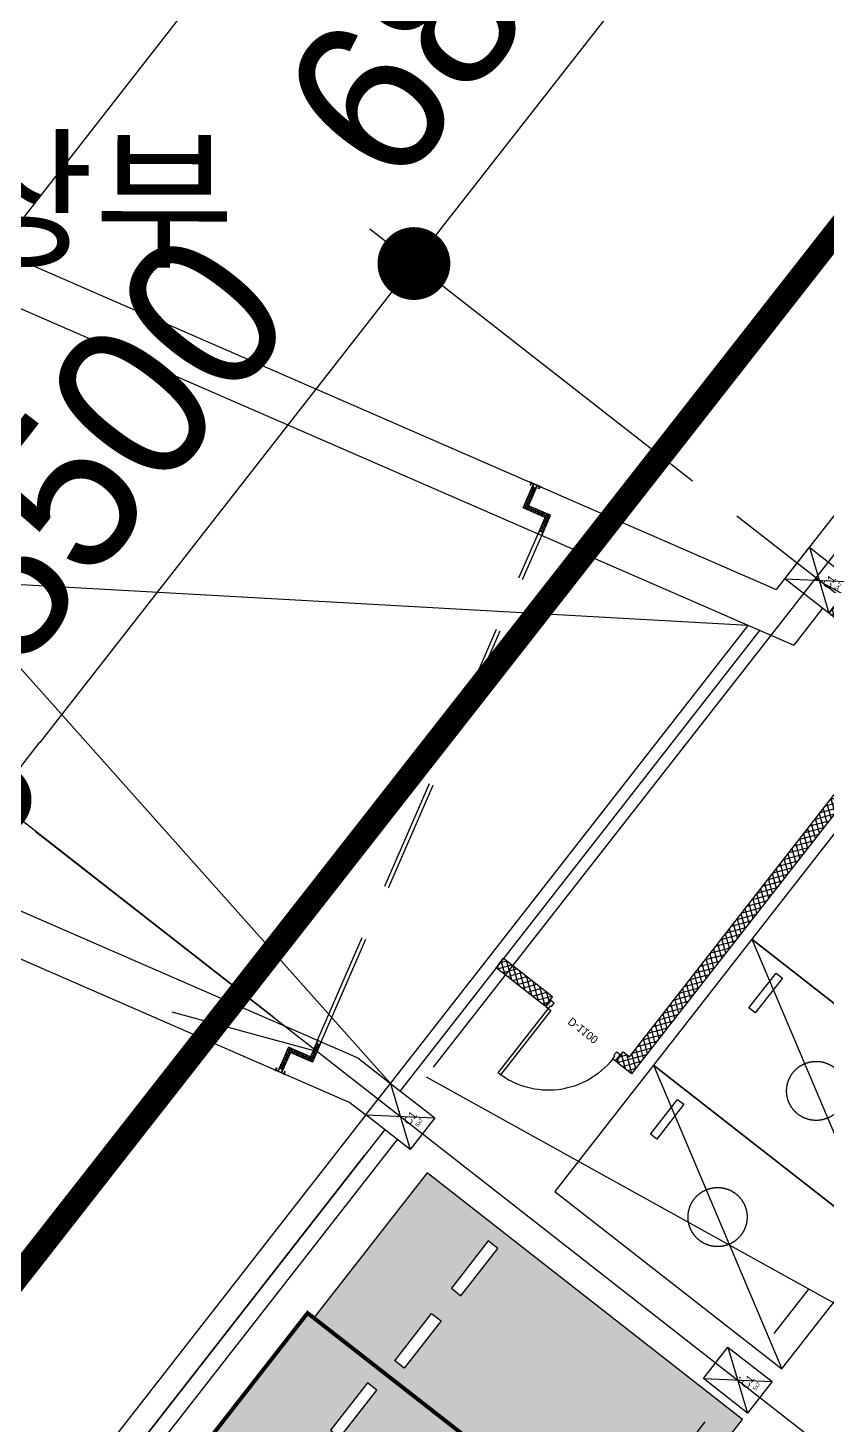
# Model space of a CAD drawing. Header units: millimetres. Extents: x -21000 to 567700, y 435000 to 850800.
# Drawn here: x 180617 to 190602, y 661482 to 678934 of the extents above; entities that cross this region are included whole.
import ezdxf
from ezdxf.enums import TextEntityAlignment as Align
from ezdxf.xclip import XClip

# ---------------------------------------------------------------- set-up
doc = ezdxf.new("R2010")
doc.units = ezdxf.units.MM
doc.header["$LTSCALE"] = 700
doc.header["$XCLIPFRAME"] = 2
for name, pattern in [('AB_Pbase$0$DASHED', [3, 2, -1]), ('AB_Pbase$0$PHANTOMX2', [5, 2.5, -0.5, 0.5, -0.5, 0.5, -0.5]), ('AB_Pbase$0$주차장기둥$0$CEN', [62, 60, -1, 0, -1]), ('AB_Pbase$0$지하1층 동골조$0$PHANTOMX2', [5, 2.5, -0.5, 0.5, -0.5, 0.5, -0.5])]:
    doc.linetypes.add(name, pattern=pattern)
doc.layers.get('0').update_dxf_attribs({"color": 2})
doc.layers.get('Defpoints').update_dxf_attribs({"color": 171})
for name, color, linetype in [('AB_Pbase$0$0BLT', 6, 'Continuous'), ('AB_Pbase$0$AA-insul', 8, 'Continuous'), ('AB_Pbase$0$EJ', 6, 'Continuous'), ('AB_Pbase$0$ELE5', 5, 'Continuous'), ('AB_Pbase$0$ELE8', 8, 'Continuous'), ('AB_Pbase$0$FIN', 6, 'Continuous'), ('AB_Pbase$0$HID2-점선2', 7, 'AB_Pbase$0$DASHED'), ('AB_Pbase$0$SITE', 3, 'AB_Pbase$0$PHANTOMX2'), ('AB_Pbase$0$WAL', 3, 'Continuous'), ('AB_Pbase$0$WIN', 4, 'Continuous'), ('AB_Pbase$0$WIN1', 1, 'Continuous'), ('AB_Pbase$0$주차(경형)', 9, 'Continuous'), ('AB_Pbase$0$주차-sol', 254, 'Continuous'), ('AB_Pbase$0$주차-여행', 221, 'Continuous'), ('AB_Pbase$0$주차-일반', 9, 'Continuous'), ('AB_Pbase$0$주차장기둥$0$CEN_P', 244, 'AB_Pbase$0$주차장기둥$0$CEN'), ('p_구조전체평면도중심선$0$DIM', 7, 'Continuous'), ('p_구조전체평면도중심선$0$SDIM', 4, 'Continuous')]:
    doc.layers.add(name, color=color, linetype=linetype)
for name, color, linetype, plot in [('AB_Pbase$0$Defponts', 161, 'Continuous', False), ('AB_Pbase$0$주차-카운터', 151, 'Continuous', False), ('AB_Pbase$0$주차장기둥$0$DEFPOINT', 247, 'Continuous', False), ('AB_Pbase$0$지하1층 동골조$0$Defpoints1', 235, 'Continuous', False)]:
    doc.layers.add(name, color=color, linetype=linetype, plot=plot)
doc.styles.add('AB_Pbase$0$돋움', font='')
doc.styles.add('AB_Pbase$0$주차장기둥$0$맑은 고딕', font='')
doc.styles.add('p_구조전체평면도중심선$0$도면기준$0$울릉도L', font='')
doc.styles.add('p_구조전체평면도중심선$0$돋움', font='')
doc.styles.get('AB_Pbase$0$돋움').set_extended_font_data('Dotum')
doc.styles.get('AB_Pbase$0$주차장기둥$0$맑은 고딕').set_extended_font_data('Dotum')
doc.styles.get('p_구조전체평면도중심선$0$도면기준$0$울릉도L').set_extended_font_data('Dotum')
doc.styles.get('p_구조전체평면도중심선$0$돋움').set_extended_font_data('Dotum')
doc.dimstyles.new('p_구조전체평면도중심선$0$ADIM', dxfattribs={"dimscale": 700, "dimtxt": 3, "dimasz": 1.5, "dimexe": 1, "dimexo": 1, "dimgap": 1, "dimtad": 1, "dimdec": 0, "dimdsep": 46, "dimtxsty": 'p_구조전체평면도중심선$0$돋움', "dimblk1": 'p_구조전체평면도중심선$0$DOT', "dimblk2": 'p_구조전체평면도중심선$0$DOT', "dimsah": 1, "dimcen": 1, "dimdle": 1.5, "dimclrd": 7, "dimclre": 7, "dimclrt": 3, "dimadec": 0, "dimazin": 0, "dimtfac": 1, "dimtdec": 0, "dimtix": 1, "dimtmove": 2, "dimatfit": 3, "dimldrblk": 'p_구조전체평면도중심선$0$_Dot', "dimfxl": 1, "dimtvp": 1, "dimtolj": 1, "dimtzin": 0, "dimarcsym": 0})

# ---------------------------------------------------------------- blocks, each defined once
blk = doc.blocks.new('AB_Pbase$0$SITE0917')
at = {"layer": 'AB_Pbase$0$SITE', "ltscale": 4, "const_width": 300, "flags": 128}
blk.add_lwpolyline([(212876, -144968), (209906, -142008), (204836, -136928), (200146, -132238), (190406, -122488), (180636, -112708), (171034, -103096), (171034, -103096), (158736, -90778), (158736, -90778), (141626, -73668), (139746, -71778), (128760, -60783), (176825, 584), (181318, 2778), (191836, 2802), (195846, 2812), (208846, 2852), (221744, 2892), (225745, 2912), (238652, 2912), (251951, 2992), (272863, 3047), (279849, 3072), (281852, 3072), (297942, 3132), (307301, 3162), (318838, 3162), (322371, 3192), (329338, 3212), (331331, 3221), (331828, 3221), (342783, 3252), (353879, 3292), (357878, 3302), (368882, 3332), (377971, 3362), (436463, 3532), (443896, 3564), (449423, 3588), (453866, 1294), (461852, -10041), (461004, -14962), (456210, -18339), (446980, -24860), (436111, -32530), (433802, -34158), (424035, -41046), (408709, -51856), (403261, -55702), (401224, -57140), (393879, -62330), (377930, -73579), (370949, -78503), (368971, -79898), (360221, -86073), (350807, -92731), (341600, -99229), (316998, -116581), (268640, -150722), (261994, -155385), (240653, -170436), (213593, -144250), (212876, -144968)], dxfattribs=at)
blk = doc.blocks.new('AB_Pbase$0$Door_s_1100')
at = {"layer": 'AB_Pbase$0$Defponts'}
for p, q in [((-10, 0), (-10, 100)), ((1110, 0), (1110, 100))]:
    blk.add_line(p, q, dxfattribs=at)
at = {"layer": 'AB_Pbase$0$WIN'}
for points in [[(40, 100), (80, 100), (80, 1120), (40, 1120)], [(55, 55), (55, 0), (0, 0), (0, 100), (40, 100), (40, 55)], [(1045, 55), (1045, 0), (1100, 0), (1100, 100), (1060, 100), (1060, 55)]]:
    blk.add_lwpolyline(points, close=True, dxfattribs=at)
at = {"layer": 'AB_Pbase$0$WIN1'}
blk.add_arc((40, 100), 1020, 0, 90, dxfattribs=at)
at = {"layer": 'AB_Pbase$0$Defponts', "style": 'AB_Pbase$0$돋움'}
blk.add_text('D-1100', height=100, dxfattribs=at).set_placement((550, 50), align=Align.MIDDLE)
blk = doc.blocks.new('AB_Pbase$0$20160212_34980', base_point=(54476081, -70515734))
at = {"layer": 'AB_Pbase$0$WIN', "rotation": 125.1554939794611}
blk.add_blockref('AB_Pbase$0$Door_s_1100', (54476081, -70515734), dxfattribs=at)
blk = doc.blocks.new('AB_Pbase$0$지하1층 동골조')
at = {"layer": 'AB_Pbase$0$지하1층 동골조$0$Defpoints1', "linetype": 'AB_Pbase$0$지하1층 동골조$0$PHANTOMX2', "ltscale": 2, "flags": 128}
blk.add_lwpolyline([(305496, 13326), (315263, 20214), (317573, 21842), (328441, 29512), (337671, 36032), (342465, 39410), (343314, 44331), (335327, 55666), (330884, 57959), (325357, 57936), (317924, 57904), (259433, 57734), (250343, 57704), (239340, 57674), (235340, 57664), (224244, 57624), (213290, 57592), (212792, 57592), (210800, 57584), (203833, 57564), (200300, 57534), (188762, 57534), (179403, 57504), (163313, 57444), (161310, 57444), (154324, 57418), (133412, 57364), (120113, 57284), (107206, 57284), (103205, 57264), (90307, 57224), (77307, 57184), (73297, 57174), (62779, 57150), (58286, 54955), (10221, -6411), (21207, -17406), (23087, -19296), (40197, -36406), (52495, -48724), (62097, -58336), (71867, -68116), (81607, -77866), (86297, -82556), (91367, -87636), (94337, -90596), (95054, -89878), (122114, -116064), (143455, -101014), (150102, -96350), (198459, -62209), (223061, -44857), (232269, -38359), (241682, -31701), (250432, -25527), (252410, -24132), (259391, -19208), (275340, -7958), (282685, -2768), (284723, -1330), (290171, 2516)], close=True, dxfattribs=at)
blk = doc.blocks.new('AB_Pbase$0$AB_Pbase_지하1층_골조')
for p, q in [((207987, 694984), (189966, 671918)), ((174507, 678651), (189966, 671918)), ((174241, 678167), (190185, 671223)), ((169799, 672576), (184741, 666068)), ((169486, 672112), (184641, 665512)), ((190546, 671685), (190185, 671223)), ((185148, 665750), (189617, 671471)), ((189759, 671409), (185266, 665658)), ((184741, 666068), (185148, 665750)), ((184641, 665512), (184840, 665356)), ((184840, 665356), (162524, 636793)), ((185076, 665172), (162924, 636818))]:
    blk.add_line(p, q)
blk = doc.blocks.new('AB_Pbase$0$주차장기둥$0$cen 2bl 지하')
at = {"layer": 'AB_Pbase$0$주차장기둥$0$CEN_P'}
for p, q in [((-144841, 57868), (-132073, 138483)), ((-138079, 108595), (-126453, 106754)), ((-139508, 57024), (-132609, 100583)), ((-139409, 100200), (-125130, 97938))]:
    blk.add_line(p, q, dxfattribs=at)
at = {"layer": 'AB_Pbase$0$주차장기둥$0$CEN_P', "color": 5}
for p, q in [((-136841, 108383), (-46986, 108383)), ((-138076, 100583), (-56086, 100583))]:
    blk.add_line(p, q, dxfattribs=at)
at = {"layer": 'AB_Pbase$0$주차장기둥$0$DEFPOINT'}
blk.add_lwpolyline([(-143835, 100901), (-139409, 100200), (-141241, 99751)], dxfattribs=at)
blk = doc.blocks.new('AB_Pbase$0$주차장기둥$0$p기둥 5x7')
blk.add_lwpolyline([(-250, 350), (250, 350), (250, -350), (-250, -350)], close=True)
at = {"layer": 'AB_Pbase$0$주차장기둥$0$DEFPOINT'}
for p, q in [((250, 350), (-250, -350)), ((-250, 350), (250, -350))]:
    blk.add_line(p, q, dxfattribs=at)
at = {"layer": 'AB_Pbase$0$주차장기둥$0$DEFPOINT', "color": 6, "style": 'AB_Pbase$0$주차장기둥$0$맑은 고딕'}
for s, height, p in [('C1', 100, (-24, -160)), ('5x7', 50, (29, -259))]:
    blk.add_text(s, height=height, rotation=0, dxfattribs=at).set_placement(p)
blk = doc.blocks.new('AB_Pbase$0$주차장기둥')
for name, p, rotation in [('AB_Pbase$0$주차장기둥$0$cen 2bl 지하', (36992, -11667), 1.99999810188403), ('AB_Pbase$0$주차장기둥$0$p기둥 5x7', (-103496, 91884), 82.99999996446901), ('AB_Pbase$0$주차장기둥$0$p기둥 5x7', (-104532, 83447), 82.99999996446901), ('AB_Pbase$0$주차장기둥$0$p기둥 5x7', (-99222, 82795), 82.99999996446901)]:
    blk.add_blockref(name, p, dxfattribs=dict(rotation=rotation))
blk = doc.blocks.new('AB_Pbase$0$실명')
at = {"layer": 'AB_Pbase$0$Defponts', "style": 'AB_Pbase$0$돋움'}
blk.add_text('차량 연결통로 상부', height=1400, rotation=359.9315, dxfattribs=at).set_placement((196675, -154053), align=Align.MIDDLE_CENTER)
blk = doc.blocks.new('AB_Pbase$0$주차(경형)')
at = {"layer": 'AB_Pbase$0$주차(경형)'}
blk.add_lwpolyline([(2000, -3600), (2000, 0), (0, 0), (0, -3600), (2000, -3600)], dxfattribs=at)
blk.add_lwpolyline([(150, -3000), (700, -3000), (700, -3100), (150, -3100)], close=True, dxfattribs=at)
at = {"layer": 'AB_Pbase$0$주차-카운터', "extrusion": (1.3e-15, -4.51775e-07, 1)}
blk.add_line((0, -3600, 0), (2000, 0), dxfattribs=at)
blk.add_circle((1000, -1800), 369, dxfattribs=at)
blk = doc.blocks.new('AB_Pbase$0$주차일반')
at = {"layer": 'AB_Pbase$0$주차-sol'}
h = blk.add_hatch(color=254, dxfattribs=at)
h.dxf.hatch_style = 1
h.paths.add_polyline_path([(0, 0), (-2300, 0), (-2300, -5000), (0, -5000)])
h.paths.add_polyline_path([(-200, -3725), (-200, -3875), (-950, -3875), (-950, -3725)], flags=16)
h.paths.add_polyline_path([(-1350, -3725), (-1350, -3875), (-2100, -3875), (-2100, -3725)], flags=16)
at = {"layer": 'AB_Pbase$0$주차-일반', "color": 6}
for points in [[(0, 0), (0, -5000), (-2300, -5000), (-2300, 0)], [(-1350, -3875), (-1350, -3725), (-2100, -3725), (-2100, -3875)], [(-950, -3875), (-950, -3725), (-200, -3725), (-200, -3875)]]:
    blk.add_lwpolyline(points, close=True, dxfattribs=at)
blk = doc.blocks.new('AB_Pbase$0$AB_Pbase-C1BCB056C')
at = {"layer": 'AB_Pbase$0$주차-여행'}
h = blk.add_hatch(color=170, dxfattribs=at)
h.dxf.hatch_style = 1
edge = h.paths.add_edge_path()
edge.add_line((105, 5), (1405, 5))
edge.add_arc((1405, 105), 100, 270, 360)
edge.add_line((1505, 105), (1505, 1405))
edge.add_arc((1405, 1405), 100, 0, 90)
edge.add_line((1405, 1505), (105, 1505))
edge.add_arc((105, 1405), 100, 90, 180)
edge.add_line((5, 1405), (5, 105))
edge.add_arc((105, 105), 100, 180, 270)
h = blk.add_hatch(color=255, dxfattribs=at)
h.dxf.hatch_style = 1
h.paths.add_polyline_path([(465, 1094), (465, 1180, 0.714286), (325, 1180), (325, 1094, 0.219224), (185, 965), (355, 965), (355, 875), (435, 875), (435, 965), (605, 965, 0.219224)])
h.paths.add_polyline_path([(445, 1295, 1), (345, 1295, 1)])
h.paths.add_polyline_path([(905, 1187), (905, 887, 1), (925, 887), (925, 1187, -1), (970, 1187), (970, 1167, 1), (990, 1167), (990, 1187, 1)])
h.paths.add_polyline_path([(1323, 1301, 1), (1233, 1301, 1)])
h.paths.add_polyline_path([(1326, 1193, 0.878579), (1252, 1222), (1178, 1090), (1094, 1086, 0.258599), (1086, 1081), (994, 920, 0.979199), (1041, 893), (1120, 1020), (1258, 1020, 0.342105), (1287, 1042)])
h.paths.add_polyline_path([(1288, 1000), (1138, 1000, 1), (1138, 975), (1288, 975, 1)], flags=17)
h.paths.add_polyline_path([(437, 598, 1), (527, 598, 1)])
h.paths.add_polyline_path([(528, 486, 0.88788), (453, 517), (433, 482, 0.415611), (332, 466), (259, 343, 0.192889), (258, 335, 0.480795), (267, 323), (285, 323), (285, 186, 1), (340, 186), (340, 323), (460, 323, 0.335846), (488, 345)])
h.paths.add_polyline_path([(516, 297), (366, 297, 1), (366, 272), (516, 272, 1)], flags=17)
h.paths.add_polyline_path([(1053, 529, 1), (1002, 529, 1)])
h.paths.add_polyline_path([(1071, 480, 1.194973), (1032, 437)])
h.paths.add_polyline_path([(1196, 466, 0.70337), (1123, 516), (1027, 409, 1), (1064, 375), (1111, 428, -1), (1122, 418), (1063, 351, 0.482877), (1064, 343), (1073, 339, -0.332101), (1075, 333), (1040, 174), (1231, 174), (1185, 381, -0.096684), (1185, 402)])
h.paths.add_polyline_path([(1194, 582, 1), (1104, 582, 1)])
at = {"layer": 'AB_Pbase$0$주차-여행', "color": 255}
for p, q in [((1178, 1090), (1252, 1222)), ((325, 1180), (325, 1094)), ((465, 1180), (465, 1094)), ((905, 887), (905, 1187)), ((925, 887), (925, 1187)), ((970, 1167), (970, 1187)), ((990, 1167), (990, 1187)), ((994, 920), (1086, 1081)), ((1094, 1086), (1178, 1090)), ((1287, 1042), (1326, 1193)), ((355, 965), (185, 965)), ((355, 965), (355, 875)), ((435, 875), (355, 875)), ((605, 965), (435, 965)), ((435, 965), (435, 875)), ((1041, 893), (1120, 1020)), ((1120, 1020), (1258, 1020)), ((1138, 1000), (1288, 1000)), ((1138, 975), (1288, 975)), ((259, 343), (332, 466)), ((433, 482), (453, 517)), ((528, 486), (488, 345)), ((1123, 516), (1027, 409)), ((1071, 480), (1032, 437)), ((1122, 418), (1063, 351)), ((1111, 428), (1064, 375)), ((1185, 402), (1196, 466)), ((1185, 381), (1231, 174)), ((257, 333), (257, 338)), ((267, 323), (285, 323)), ((285, 323), (285, 186)), ((340, 323), (460, 323)), ((340, 323), (340, 186)), ((366, 297), (516, 297)), ((366, 272), (516, 272)), ((1075, 333), (1040, 174)), ((1073, 339), (1064, 343)), ((1231, 174), (1040, 174))]:
    blk.add_line(p, q, dxfattribs=at)
at = {"layer": 'AB_Pbase$0$주차-여행', "color": 255, "const_width": 10}
for points in [[(105, 5), (1405, 5, 0.414214), (1505, 105), (1505, 1405, 0.414214), (1405, 1505), (105, 1505, 0.414214), (5, 1405), (5, 105, 0.414214)], [(145, 805), (645, 805, 0.414214), (695, 855), (695, 1355, 0.414214), (645, 1405), (145, 1405, 0.414214), (95, 1355), (95, 855, 0.414214)], [(865, 805), (1365, 805, 0.414214), (1415, 855), (1415, 1355, 0.414214), (1365, 1405), (865, 1405, 0.414214), (815, 1355), (815, 855, 0.414214)], [(145, 105), (645, 105, 0.414214), (695, 155), (695, 655, 0.414214), (645, 705), (145, 705, 0.414214), (95, 655), (95, 155, 0.414214)], [(865, 105), (1365, 105, 0.414214), (1415, 155), (1415, 655, 0.414214), (1365, 705), (865, 705, 0.414214), (815, 655), (815, 155, 0.414214)]]:
    blk.add_lwpolyline(points, format="xyb", close=True, dxfattribs=at)
at = {"layer": 'AB_Pbase$0$주차-여행', "color": 255}
for centre, radius in [((395, 1295), 50), ((1278, 1301), 45), ((482, 598), 45), ((1028, 529), 25.7), ((1149, 582), 45)]:
    blk.add_circle(centre, radius, dxfattribs=at)
for centre, radius, start, end in [((395, 1156), 74, 18.9246, 161.0754), ((948, 1187), 42.5, 0, 180), ((1287, 1203), 40, 345.5444, 150.7519), ((395, 877), 227, 107.9202, 157.3801), ((395, 877), 227, 22.6199, 72.0798), ((948, 1187), 22.5, 0, 180), ((980, 1167), 10, 180, 0), ((1094, 1076), 10, 92.4323, 150.4282), ((915, 887), 10, 180, 0), ((1018, 907), 27, 150.4282, 328.0196), ((1138, 987), 12.5, 90, 270), ((1258, 1050), 30, 270, 345.5444), ((1288, 987), 12.5, 270, 90), ((489, 497), 41, 344.2578, 150.6627), ((1151, 478), 46.8, 345.409, 125.8947), ((391, 424), 72.3, 54.3449, 144.618), ((1048, 462), 29, 37.898, 238.2024), ((1046, 392), 25, 138.0502, 318.0502), ((1066, 348), 5, 138.0502, 241.1496), ((1117, 423), 7.5, 318.0502, 138.0502), ((1239, 393), 55, 170.2464, 192.336), ((267, 338), 10, 149.0416, 180), ((267, 333), 10, 180, 270), ((312, 186), 27.5, 180, 0), ((366, 284), 12.5, 90, 270), ((460, 353), 30, 270, 344.2578), ((516, 284), 12.5, 270, 90), ((1070, 334), 5, 347.664, 61.1496)]:
    blk.add_arc(centre, radius, start, end, dxfattribs=at)
blk = doc.blocks.new('AB_Pbase$0$AB_Pbase-여행주차_')
at = {"layer": 'AB_Pbase$0$주차-sol'}
h = blk.add_hatch(color=252, dxfattribs=at)
h.paths.add_polyline_path([(54378012, -70102334), (54378012, -70097234), (54375512, -70097234), (54375512, -70102334)])
h.paths.add_polyline_path([(54377037, -70098359), (54377037, -70098509), (54377787, -70098509), (54377787, -70098359)], flags=16)
h.paths.add_polyline_path([(54376487, -70098359), (54376487, -70098509), (54375737, -70098509), (54375737, -70098359)], flags=16)
at = {"layer": 'AB_Pbase$0$주차-여행', "const_width": 50}
blk.add_lwpolyline([(54378012, -70102334), (54378012, -70097234), (54375512, -70097234), (54375512, -70102334)], close=True, dxfattribs=at)
at = {"layer": 'AB_Pbase$0$주차-여행', "color": 5, "ltscale": 600}
for points in [[(54376487, -70098359), (54376487, -70098509), (54375737, -70098509), (54375737, -70098359)], [(54377037, -70098359), (54377037, -70098509), (54377787, -70098509), (54377787, -70098359)]]:
    blk.add_lwpolyline(points, close=True, dxfattribs=at)
at = {"layer": 'AB_Pbase$0$주차-여행', "xscale": 1.000000000002362, "yscale": 1.000000000002362, "zscale": 1.000000000002362}
blk.add_blockref('AB_Pbase$0$AB_Pbase-C1BCB056C', (54376007, -70101139), dxfattribs=at)
blk = doc.blocks.new('AB_Pbase$0$pppaaa_1_1')
at = {"layer": 'AB_Pbase$0$주차(경형)', "extrusion": (-0.019797, 0.015467, 0.999684), "rotation": 359.9999999999708}
for p in [(-644807, -257847, 6480), (-642807, -257847, 6480), (-640807, -257847, 6480)]:
    blk.add_blockref('AB_Pbase$0$주차(경형)', p, dxfattribs=at)
at = {"layer": 'AB_Pbase$0$주차-여행', "rotation": 51.99999969298465}
blk.add_blockref('AB_Pbase$0$AB_Pbase-여행주차_', (-88531710, 968589), dxfattribs=at)
at = {"layer": 'AB_Pbase$0$주차-일반', "xscale": -1, "rotation": 231.9999999434448}
blk.add_blockref('AB_Pbase$0$주차일반', (189546, 661553), dxfattribs=at)
blk = doc.blocks.new('AB_Pbase$0$EJ-')
at = {"layer": 'AB_Pbase$0$0BLT'}
for p, q in [((-2, 3), (-2, 0)), ((2, 0), (2, 3))]:
    blk.add_line(p, q, dxfattribs=at)
blk.add_lwpolyline([(-3, 13), (-2, 16), (-3, 16), (-3, 19), (-4, 19), (-3, 22), (-4, 22), (-3, 25), (-4, 25), (-4, 28), (-5, 28), (-4, 31), (-5, 31), (-4, 33), (-2, 33), (0, 13), (2, 33), (4, 33), (5, 31), (4, 31), (5, 28), (4, 28), (4, 25), (3, 25), (4, 22), (3, 22), (4, 19), (3, 19), (3, 16), (2, 16), (3, 13), (3, 3), (-3, 3)], close=True, dxfattribs=at)
blk.add_lwpolyline([(0, -3, -0.300241), (-4, 0), (4, 0, -0.300241), (0, -3), (0, -2), (0, -2)], format="xyb", close=True, dxfattribs=at)
blk = doc.blocks.new('AB_Pbase')
at = {"layer": 'AB_Pbase$0$ELE8'}
h = blk.add_hatch(dxfattribs=at)
h.set_pattern_fill('NET', color=256, scale=20, angle=15.182184)
h.paths.add_polyline_path([(193618, 675617), (196499, 674020), (196572, 674151), (193711, 675737)])
h.paths.add_polyline_path([(200890, 671586), (197829, 673283), (197901, 673414), (200963, 671717)])
h.paths.add_polyline_path([(202058, 686420), (201964, 686300), (207381, 683297), (207454, 683428)])
h.paths.add_polyline_path([(187081, 666715), (186466, 667195), (186559, 667313), (187173, 666833)])
h.paths.add_polyline_path([(188056, 666143), (188135, 666082), (191767, 670731), (190624, 671624), (190717, 671742), (191978, 670757), (188160, 665871), (187963, 666025)])
h = blk.add_hatch(dxfattribs=at)
h.set_pattern_fill('NET', color=256, scale=2, angle=201.4656)
h.set_pattern_definition([(201.46562, (455091.11, 803166.1896), (2.32373723, -5.90954696), []), (291.46562, (455091.11, 803166.1896), (5.90954696, 2.32373723), [])])
h.paths.add_polyline_path([(186963, 673175), (186959, 673166), (186957, 673167), (186956, 673165), (186958, 673164), (186955, 673157), (186953, 673157), (186953, 673156), (186954, 673155), (186951, 673147), (186949, 673148), (186949, 673146), (186950, 673146), (186947, 673138), (186945, 673139), (186945, 673137), (186946, 673136), (186943, 673129), (186897, 673149), (186901, 673156), (186902, 673156), (186903, 673157), (186901, 673158), (186905, 673166), (186906, 673165), (186907, 673167), (186905, 673167), (186908, 673175), (186910, 673174), (186911, 673176), (186909, 673177), (186912, 673184), (186914, 673183), (186915, 673185), (186913, 673186), (186917, 673195)])
h = blk.add_hatch(dxfattribs=at)
h.set_pattern_fill('NET', color=256, scale=2, angle=201.4656)
h.set_pattern_definition([(201.46562, (453075.676, 798538.6056), (2.32373723, -5.90954696), []), (291.46562, (453075.676, 798538.6056), (5.90954696, 2.32373723), [])])
h.paths.add_polyline_path([(183806, 665927), (183810, 665936), (183808, 665936), (183809, 665938), (183811, 665938), (183814, 665945), (183812, 665946), (183813, 665947), (183815, 665947), (183818, 665954), (183816, 665955), (183817, 665957), (183819, 665956), (183822, 665963), (183820, 665964), (183821, 665966), (183823, 665965), (183826, 665972), (183780, 665992), (183777, 665985), (183779, 665984), (183778, 665982), (183776, 665983), (183773, 665976), (183775, 665975), (183774, 665973), (183772, 665974), (183769, 665967), (183771, 665966), (183770, 665964), (183768, 665965), (183765, 665957), (183767, 665957), (183766, 665955), (183764, 665956), (183760, 665946)])
at = {"elevation": 0}
for points in [[(186991, 672614), (187081, 672820), (186806, 672940), (186936, 673238)], [(187037, 672594), (187147, 672846), (186872, 672966), (186982, 673218)], [(184236, 666288), (184146, 666082), (183871, 666201), (183742, 665903)], [(184282, 666268), (184172, 666016), (183897, 666136), (183787, 665883)]]:
    blk.add_lwpolyline(points, dxfattribs=at)
at = {"layer": 'AB_Pbase$0$AA-insul', "elevation": 0}
for points in [[(186898, 673149, 0.060666), (186896, 673146, 0.414214), (186903, 673130), (186930, 673131, -0.414214), (186937, 673115, -0.414214), (186921, 673108), (186903, 673130, 0.414214), (186886, 673123, 0.414214), (186893, 673107), (186921, 673108, -0.414214), (186927, 673092, -0.414214), (186911, 673085), (186893, 673107, 0.414214), (186876, 673100, 0.414214), (186883, 673084), (186911, 673085, -0.414214), (186917, 673069, -0.414214), (186901, 673063), (186883, 673084, 0.414214), (186866, 673078, 0.414214), (186873, 673061), (186901, 673063, -0.414214), (186907, 673046, -0.414214), (186891, 673040), (186873, 673061, 0.414214), (186856, 673055, 0.414214), (186863, 673038), (186891, 673040, -0.414214), (186897, 673023, -0.414214), (186881, 673017), (186863, 673038, 0.414214), (186846, 673032, 0.414214), (186853, 673015), (186881, 673017, -0.414214), (186887, 673000, -0.414214), (186871, 672994), (186853, 673015, 0.414214), (186836, 673009, 0.414214), (186843, 672992), (186871, 672994, -0.414214), (186877, 672977, -0.414214), (186861, 672971), (186843, 672992, 0.414214), (186826, 672986, 0.414214), (186833, 672969), (186861, 672971, -0.414214), (186867, 672954, -0.414214), (186851, 672948), (186833, 672969, 0.414214), (186816, 672963, 0.414214), (186823, 672946), (186851, 672948, -0.414214), (186857, 672931, -0.414214), (186841, 672925), (186823, 672946, 0.414214), (186806, 672940)], [(186852, 672920, 0.414214), (186869, 672927), (186867, 672954, -0.414214), (186884, 672961, -0.414214), (186890, 672944), (186869, 672927, 0.414214), (186875, 672910, 0.414214), (186891, 672917), (186890, 672944, -0.414214), (186906, 672951, -0.414214), (186913, 672934), (186891, 672917, 0.414214), (186898, 672900, 0.414214), (186914, 672907), (186913, 672934, -0.414214), (186929, 672941, -0.414214), (186936, 672924), (186914, 672907, 0.414214), (186921, 672890, 0.414214), (186937, 672897), (186936, 672924, -0.414214), (186952, 672931, -0.414214), (186959, 672914), (186937, 672897, 0.414214), (186944, 672880, 0.414214), (186960, 672887), (186959, 672914, -0.414214), (186975, 672921, -0.414214), (186982, 672905), (186960, 672887, 0.414214), (186967, 672870, 0.414214), (186983, 672877), (186982, 672905, -0.414214), (186998, 672911, -0.414214), (187005, 672895), (186983, 672877, 0.414214), (186990, 672860, 0.414214), (187006, 672867), (187005, 672895, -0.414214), (187021, 672901, -0.414214), (187028, 672885), (187006, 672867, 0.414214), (187013, 672850, 0.414214), (187029, 672857), (187028, 672885, -0.414214), (187044, 672891, -0.414214), (187050, 672875), (187029, 672857, 0.414214), (187035, 672840, 0.414214), (187052, 672847), (187050, 672875, -0.414214), (187067, 672881, -0.414214), (187073, 672865), (187052, 672847, 0.414214), (187058, 672830, 0.414214), (187075, 672837), (187073, 672865, -0.414214), (187090, 672871, -0.414214), (187096, 672855), (187075, 672837, 0.414214), (187081, 672820)], [(187102, 672866, 0.089372), (187100, 672862, 0.414214), (187106, 672846), (187134, 672847, -0.414214), (187140, 672831, -0.414214), (187124, 672824), (187106, 672846, 0.414214), (187090, 672839, 0.414214), (187096, 672823), (187124, 672824, -0.414214), (187130, 672808, -0.414214), (187114, 672801), (187096, 672823, 0.414214), (187080, 672816, 0.414214), (187086, 672800), (187114, 672801, -0.414214), (187120, 672785, -0.414214), (187104, 672778), (187086, 672800, 0.414214), (187070, 672793, 0.414214), (187076, 672777), (187104, 672778, -0.414214), (187110, 672762, -0.414214), (187094, 672755), (187076, 672777, 0.414214), (187060, 672770, 0.414214), (187066, 672754), (187094, 672755, -0.414214), (187100, 672739, -0.414214), (187084, 672732), (187066, 672754, 0.414214), (187050, 672747, 0.414214), (187056, 672731), (187084, 672732, -0.414214), (187090, 672716, -0.414214), (187074, 672710), (187056, 672731, 0.414214), (187040, 672725, 0.414214), (187046, 672708), (187074, 672710, -0.414214), (187080, 672693, -0.414214), (187064, 672687), (187046, 672708, 0.414214), (187030, 672702, 0.414214), (187036, 672685), (187064, 672687, -0.414214), (187071, 672670, -0.414214), (187054, 672664), (187036, 672685, 0.414214), (187020, 672679, 0.414214), (187026, 672662), (187054, 672664, -0.414214), (187061, 672647, -0.414214), (187044, 672641), (187026, 672662, 0.744866), (187011, 672644)], [(183917, 666182, -0.060666), (183916, 666179, -0.414214), (183900, 666172), (183882, 666194, 0.414214), (183865, 666187, 0.414214), (183872, 666171), (183900, 666172, -0.414214), (183906, 666156, -0.414214), (183890, 666149), (183872, 666171, 0.414214), (183855, 666164, 0.414214), (183862, 666148), (183890, 666149, -0.414214), (183896, 666133, -0.414214), (183880, 666126), (183862, 666148, 0.414214), (183845, 666141, 0.414214), (183852, 666125), (183880, 666126, -0.414214), (183886, 666110, -0.414214), (183870, 666103), (183852, 666125, 0.414214), (183835, 666118, 0.414214), (183842, 666102), (183870, 666103, -0.414214), (183876, 666087, -0.414214), (183860, 666081), (183842, 666102, 0.414214), (183825, 666095, 0.414214), (183832, 666079), (183860, 666081, -0.414214), (183866, 666064, -0.414214), (183850, 666058), (183832, 666079, 0.414214), (183815, 666073, 0.414214), (183822, 666056), (183850, 666058, -0.414214), (183856, 666041, -0.414214), (183840, 666035), (183822, 666056, 0.414214), (183805, 666050, 0.414214), (183812, 666033), (183840, 666035, -0.414214), (183846, 666018, -0.414214), (183830, 666012), (183812, 666033, 0.414214), (183795, 666027, 0.414214), (183802, 666010), (183830, 666012, -0.414214), (183836, 665995, -0.414214), (183820, 665989), (183802, 666010, 0.414214), (183785, 666004, 0.414214), (183792, 665987), (183820, 665989, -0.414214), (183826, 665972)], [(183917, 666181, -0.414214), (183924, 666165), (183902, 666147, 0.414214), (183909, 666131, 0.414214), (183925, 666137), (183924, 666165, -0.414214), (183940, 666171, -0.414214), (183947, 666155), (183925, 666137, 0.414214), (183932, 666121, 0.414214), (183948, 666127), (183947, 666155, -0.414214), (183963, 666161, -0.414214), (183970, 666145), (183948, 666127, 0.414214), (183955, 666111, 0.414214), (183971, 666117), (183970, 666145, -0.414214), (183986, 666151, -0.414214), (183992, 666135), (183971, 666117, 0.414214), (183978, 666101, 0.414214), (183994, 666107), (183992, 666135, -0.414214), (184009, 666141, -0.414214), (184015, 666125), (183994, 666107, 0.414214), (184000, 666091, 0.414214), (184017, 666097), (184015, 666125, -0.414214), (184032, 666131, -0.414214), (184038, 666115), (184017, 666097, 0.414214), (184023, 666081, 0.414214), (184040, 666087), (184038, 666115, -0.414214), (184055, 666122, -0.414214), (184061, 666105), (184040, 666087, 0.414214), (184046, 666071, 0.414214), (184063, 666077), (184061, 666105, -0.414214), (184078, 666112, -0.414214), (184084, 666095), (184063, 666077, 0.414214), (184069, 666061, 0.414214), (184086, 666067), (184084, 666095, -0.414214), (184101, 666102, -0.414214), (184107, 666085), (184086, 666067, 0.414214), (184092, 666051, 0.414214), (184109, 666057), (184107, 666085, -0.414214), (184124, 666092, -0.414214), (184130, 666075), (184109, 666057, 0.414214), (184115, 666041, 0.414214), (184131, 666047), (184130, 666075, -0.414214), (184146, 666082)], [(184264, 666227, -0.414214), (184248, 666220), (184230, 666242, 0.414214), (184213, 666235, 0.414214), (184220, 666219), (184248, 666220, -0.414214), (184254, 666204, -0.414214), (184238, 666197), (184220, 666219, 0.414214), (184203, 666212, 0.414214), (184210, 666196), (184238, 666197, -0.414214), (184244, 666181, -0.414214), (184228, 666174), (184210, 666196, 0.414214), (184193, 666189, 0.414214), (184200, 666173), (184228, 666174, -0.414214), (184234, 666158, -0.414214), (184218, 666151), (184200, 666173, 0.414214), (184183, 666166, 0.414214), (184190, 666150), (184218, 666151, -0.414214), (184224, 666135, -0.414214), (184208, 666129), (184190, 666150, 0.414214), (184173, 666143, 0.414214), (184180, 666127), (184208, 666129, -0.414214), (184214, 666112, -0.414214), (184198, 666106), (184180, 666127, 0.414214), (184163, 666121, 0.414214), (184170, 666104), (184198, 666106, -0.414214), (184204, 666089, -0.414214), (184188, 666083), (184170, 666104, 0.414214), (184153, 666098, 0.414214), (184160, 666081), (184188, 666083, -0.414214), (184194, 666066, -0.414214), (184178, 666060), (184160, 666081, 0.414214), (184143, 666075, 0.414214), (184150, 666058), (184178, 666060, -0.414214), (184184, 666043, -0.414214), (184168, 666037), (184150, 666058, 0.414214), (184134, 666052, 0.414214), (184140, 666035), (184168, 666037, -0.414214), (184174, 666020, -0.10379), (184171, 666016, -0.10379)]]:
    blk.add_lwpolyline(points, format="xyb", dxfattribs=at)
at = {"layer": 'AB_Pbase$0$EJ', "elevation": 0}
for points in [[(187029, 673201), (186891, 673261), (186890, 673258), (187028, 673198)], [(186963, 673175), (186959, 673166), (186957, 673167), (186956, 673165), (186958, 673164), (186955, 673157), (186953, 673157), (186953, 673156), (186954, 673155), (186951, 673147), (186949, 673148), (186949, 673146), (186950, 673146), (186947, 673138), (186945, 673139), (186945, 673137), (186946, 673136), (186943, 673129), (186897, 673149), (186901, 673156), (186902, 673156), (186903, 673157), (186901, 673158), (186905, 673166), (186906, 673165), (186907, 673167), (186905, 673167), (186908, 673175), (186910, 673174), (186911, 673176), (186909, 673177), (186912, 673184), (186914, 673183), (186915, 673185), (186913, 673186), (186917, 673195)], [(186933, 673223), (186939, 673237), (186936, 673238), (186930, 673224), (186931, 673224), (186937, 673237), (186937, 673236), (186932, 673223)], [(186973, 673205), (186979, 673219), (186982, 673218), (186976, 673204), (186975, 673205), (186981, 673217), (186980, 673218), (186974, 673205)], [(187000, 672626), (186994, 672613), (186991, 672614), (186997, 672628), (186998, 672627), (186993, 672614), (186994, 672614), (186999, 672627)], [(187041, 672609), (187035, 672595), (187037, 672594), (187043, 672608), (187042, 672608), (187037, 672595), (187036, 672596), (187041, 672609)], [(184233, 666273), (184239, 666287), (184236, 666288), (184230, 666274), (184231, 666274), (184237, 666287), (184238, 666286), (184232, 666273)], [(184273, 666255), (184279, 666269), (184282, 666268), (184276, 666254), (184275, 666255), (184281, 666267), (184280, 666268), (184274, 666255)], [(183832, 665861), (183695, 665921), (183696, 665923), (183833, 665863)], [(183750, 665916), (183744, 665902), (183742, 665903), (183748, 665917), (183749, 665917), (183743, 665904), (183744, 665904), (183749, 665916)], [(183806, 665927), (183810, 665936), (183808, 665936), (183809, 665938), (183811, 665938), (183814, 665945), (183812, 665946), (183813, 665947), (183815, 665947), (183818, 665954), (183816, 665955), (183817, 665957), (183819, 665956), (183822, 665963), (183820, 665964), (183821, 665966), (183823, 665965), (183826, 665972), (183780, 665992), (183777, 665985), (183779, 665984), (183778, 665982), (183776, 665983), (183773, 665976), (183775, 665975), (183774, 665973), (183772, 665974), (183769, 665967), (183771, 665966), (183770, 665964), (183768, 665965), (183765, 665957), (183767, 665957), (183766, 665955), (183764, 665956), (183760, 665946)], [(183791, 665898), (183785, 665885), (183787, 665883), (183793, 665897), (183793, 665898), (183787, 665885), (183786, 665885), (183792, 665898)]]:
    blk.add_lwpolyline(points, close=True, dxfattribs=at)
for points in [[(186929, 673218), (186937, 673237), (186937, 673236), (186929, 673218, 1), (186972, 673200), (186980, 673218), (186981, 673217), (186973, 673199, -1)], [(187045, 672614), (187037, 672595), (187036, 672596), (187044, 672614, 1), (187002, 672632), (186994, 672614), (186993, 672614), (187001, 672633, -1)], [(184273, 666249), (184281, 666267), (184280, 666268), (184272, 666249, -1), (184230, 666268), (184238, 666286), (184237, 666287), (184229, 666268, 1)], [(183751, 665922), (183743, 665904), (183744, 665904), (183752, 665922, -1), (183794, 665903), (183786, 665885), (183787, 665885), (183795, 665903, 1)]]:
    blk.add_lwpolyline(points, format="xyb", close=True, dxfattribs=at)
at = {"layer": 'AB_Pbase$0$ELE5', "ltscale": 1500}
for p, q in [((173788, 678474), (185148, 665750)), ((189617, 671471), (169799, 672576))]:
    blk.add_line(p, q, dxfattribs=at)
at = {"layer": 'AB_Pbase$0$FIN'}
blk.add_line((166333, 640857), (185234, 665049), dxfattribs=at)
at = {"layer": 'AB_Pbase$0$HID2-점선2', "lineweight": -2}
for p, q in [((184236, 666288), (186991, 672614)), ((184282, 666268), (187037, 672594))]:
    blk.add_line(p, q, dxfattribs=at)
at = {"layer": 'AB_Pbase$0$WAL'}
for points in [[(188056, 666143), (188135, 666082), (191767, 670731), (190624, 671624), (190717, 671742), (191978, 670757), (188160, 665871), (187963, 666025)], [(187081, 666715), (186466, 667195), (186559, 667313), (187173, 666833)]]:
    blk.add_lwpolyline(points, close=True, dxfattribs=at)
for name, p, rotation in [('AB_Pbase$0$AB_Pbase_지하1층_골조', (0, 0), 359.9999999999999), ('AB_Pbase$0$주차장기둥', (231893, 539971), 329.0000000345588), ('AB_Pbase$0$지하1층 동골조', (146945, 639965), 359.9999999999994), ('AB_Pbase$0$SITE0917', (28406, 694337), 359.9999999999983), ('AB_Pbase$0$실명', (-21011, 830850), 359.9999999999999)]:
    blk.add_blockref(name, p, dxfattribs=dict(rotation=rotation))
ref = blk.add_blockref('AB_Pbase$0$pppaaa_1_1', (0, 0), dxfattribs=dict(at, rotation=359.9999999999999))
XClip(ref).set_block_clipping_path([(-396188.9384898804, 0.0133324571), (493845.7278262604, 839949.4046300659)])
at = {"layer": 'AB_Pbase$0$WAL', "xscale": -0.9999999999999992, "rotation": 267.155493974868}
blk.add_blockref('AB_Pbase$0$20160212_34980', (187150, 666787), dxfattribs=at)
at = {"layer": 'AB_Pbase$0$주차(경형)'}
for p, xscale, rotation in [((186908, 673254), -0.9999999999999992, 156.4656200957474), ((183816, 665868), -0.9999999999999998, 336.4656200957166)]:
    blk.add_blockref('AB_Pbase$0$EJ-', p, dxfattribs=dict(at, xscale=xscale, rotation=rotation))
for p, rotation in [((187012, 673208), 156.4656200957474), ((183711, 665913), 336.4656200957166)]:
    blk.add_blockref('AB_Pbase$0$EJ-', p, dxfattribs=dict(at, rotation=rotation))
blk = doc.blocks.new('p_구조전체평면도중심선$0$DOT')
at = {"layer": 'p_구조전체평면도중심선$0$SDIM', "color": 0, "linetype": 'ByBlock'}
blk.add_line((-0.5, 0), (-1, 0), dxfattribs=at)
at = {"layer": 'p_구조전체평면도중심선$0$SDIM', "color": 0, "linetype": 'ByBlock', "const_width": 0.5}
blk.add_lwpolyline([(-0.25, 0, 1), (0.25, 0, 1)], format="xyb", close=True, dxfattribs=at)
blk = doc.blocks.new('*D224')
at = {"layer": 'Defpoints', "color": 0, "transparency": 16777216}
for p in [(170794, -9046), (161220, -12987), (165253, -16138)]:
    blk.add_point(p, dxfattribs=at)
at = {"layer": 'p_구조전체평면도중심선$0$DIM', "color": 7, "lineweight": -2, "transparency": 16777216}
for p, q in [((170243, -8615), (166210, -5464)), ((166201, -6612), (161780, -12270)), ((164702, -15707), (160669, -12556))]:
    blk.add_line(p, q, dxfattribs=at)
at = {"layer": 'p_구조전체평면도중심선$0$DIM', "color": 7, "lineweight": -2, "transparency": 16777216, "xscale": 910, "yscale": 910, "zscale": 910}
for p, rotation in [((166761, -5895), 51.99999999960908), ((161220, -12987), 231.9999999996091)]:
    blk.add_blockref('p_구조전체평면도중심선$0$DOT', p, dxfattribs=dict(at, rotation=rotation))
at = {"layer": 'p_구조전체평면도중심선$0$DIM', "color": 3, "transparency": 16777216, "insert": (162666, -8406), "char_height": 1960, "attachment_point": 5, "rotation": 52, "style": 'p_구조전체평면도중심선$0$도면기준$0$울릉도L'}
blk.add_mtext('\\A1;9000', dxfattribs=at)
blk = doc.blocks.new('p_구조전체평면도중심선$0$_Dot')
at = {"color": 0, "linetype": 'ByBlock', "lineweight": -2}
blk.add_line((-0.5, 0), (-1, 0), dxfattribs=at)
at = {"color": 0, "linetype": 'ByBlock', "const_width": 0.5}
blk.add_lwpolyline([(-0.25, 0, 1), (0.25, 0, 1)], format="xyb", close=True, dxfattribs=at)
blk = doc.blocks.new('*D225')
at = {"layer": 'Defpoints', "color": 0, "transparency": 16777216}
for p in [(161220, -12987), (165253, -16138), (161067, -21497)]:
    blk.add_point(p, dxfattribs=at)
at = {"layer": 'p_구조전체평면도중심선$0$DIM', "color": 7, "lineweight": -2, "transparency": 16777216}
for p, q in [((161780, -12270), (162341, -11553)), ((164702, -15707), (160669, -12556)), ((157034, -18346), (161220, -12987)), ((160515, -21066), (156482, -17915)), ((156473, -19063), (155913, -19780))]:
    blk.add_line(p, q, dxfattribs=at)
at = {"layer": 'p_구조전체평면도중심선$0$DIM', "color": 7, "lineweight": -2, "transparency": 16777216, "xscale": 910, "yscale": 910, "zscale": 910}
for p, rotation in [((161220, -12987), 231.9999999994962), ((157034, -18346), 51.99999999949621)]:
    blk.add_blockref('p_구조전체평면도중심선$0$DOT', p, dxfattribs=dict(at, rotation=rotation))
at = {"layer": 'p_구조전체평면도중심선$0$DIM', "color": 3, "transparency": 16777216, "insert": (157802, -14631), "char_height": 1960, "attachment_point": 5, "rotation": 52, "style": 'p_구조전체평면도중심선$0$도면기준$0$울릉도L'}
blk.add_mtext('\\A1;6800', dxfattribs=at)
blk = doc.blocks.new('*D226')
at = {"layer": 'Defpoints', "color": 0, "transparency": 16777216}
for p in [(161067, -21497), (151801, -25044), (155834, -28195)]:
    blk.add_point(p, dxfattribs=at)
at = {"layer": 'p_구조전체평면도중심선$0$DIM', "color": 7, "lineweight": -2, "transparency": 16777216}
for p, q in [((160515, -21066), (156482, -17915)), ((156473, -19063), (152361, -24327)), ((155282, -27764), (151249, -24613))]:
    blk.add_line(p, q, dxfattribs=at)
at = {"layer": 'p_구조전체평면도중심선$0$DIM', "color": 7, "lineweight": -2, "transparency": 16777216, "xscale": 910, "yscale": 910, "zscale": 910}
for p, rotation in [((157034, -18346), 51.99999999940398), ((151801, -25044), 231.999999999404)]:
    blk.add_blockref('p_구조전체평면도중심선$0$DOT', p, dxfattribs=dict(at, rotation=rotation))
at = {"layer": 'p_구조전체평면도중심선$0$DIM', "color": 3, "transparency": 16777216, "insert": (153092, -20660), "char_height": 1960, "attachment_point": 5, "rotation": 52, "style": 'p_구조전체평면도중심선$0$도면기준$0$울릉도L'}
blk.add_mtext('\\A1;8500', dxfattribs=at)
blk = doc.blocks.new('*D227')
at = {"layer": 'Defpoints', "color": 0, "transparency": 16777216}
for p in [(151801, -25044), (155834, -28195), (151031, -34341)]:
    blk.add_point(p, dxfattribs=at)
at = {"layer": 'p_구조전체평면도중심선$0$DIM', "color": 7, "lineweight": -2, "transparency": 16777216}
for p, q in [((155282, -27764), (151249, -24613)), ((147559, -30473), (151240, -25761)), ((150480, -33910), (146447, -30759))]:
    blk.add_line(p, q, dxfattribs=at)
at = {"layer": 'p_구조전체평면도중심선$0$DIM', "color": 7, "lineweight": -2, "transparency": 16777216, "xscale": 910, "yscale": 910, "zscale": 910}
for p, rotation in [((151801, -25044), 51.99999999915083), ((146998, -31190), 231.9999999991508)]:
    blk.add_blockref('p_구조전체평면도중심선$0$DOT', p, dxfattribs=dict(at, rotation=rotation))
at = {"layer": 'p_구조전체평면도중심선$0$DIM', "color": 3, "transparency": 16777216, "insert": (148075, -27082), "char_height": 1960, "attachment_point": 5, "rotation": 52, "style": 'p_구조전체평면도중심선$0$도면기준$0$울릉도L'}
blk.add_mtext('\\A1;7800', dxfattribs=at)
blk = doc.blocks.new('*D232')
at = {"layer": 'Defpoints', "color": 0, "transparency": 16777216}
for p in [(176335, -1954), (126266, -50905), (133608, -56642)]:
    blk.add_point(p, dxfattribs=at)
at = {"layer": 'p_구조전체평면도중심선$0$DIM', "color": 7, "lineweight": -2, "transparency": 16777216}
for p, q in [((175784, -1523), (168441, 4214)), ((168432, 3066), (126826, -50188)), ((133057, -56211), (125714, -50474))]:
    blk.add_line(p, q, dxfattribs=at)
at = {"layer": 'p_구조전체평면도중심선$0$DIM', "color": 7, "lineweight": -2, "transparency": 16777216, "xscale": 910, "yscale": 910, "zscale": 910}
for p, rotation in [((168992, 3783), 51.99999999903019), ((126266, -50905), 231.9999999990302)]:
    blk.add_blockref('p_구조전체평면도중심선$0$DOT', p, dxfattribs=dict(at, rotation=rotation))
at = {"layer": 'p_구조전체평면도중심선$0$DIM', "color": 3, "transparency": 16777216, "insert": (146304, -22526), "char_height": 1960, "attachment_point": 5, "rotation": 52, "style": 'p_구조전체평면도중심선$0$도면기준$0$울릉도L'}
blk.add_mtext('\\A1;69400', dxfattribs=at)
blk = doc.blocks.new('p_구조전체평면도중심선')
at = {"layer": 'p_구조전체평면도중심선$0$DIM'}
for p1, p2, distance, picture, middle in [((176335.2, -1953.9), (133608.3, -56641.8), -9318, '*D232', (146304.1, -22526)), ((170794.2, -9046), (165253.3, -16138.1), -5118, '*D224', (162665.8, -8406)), ((161066.8, -21496.6), (165253.3, -16138.1), 5118, '*D225', (157802.1, -14631.2)), ((161066.8, -21496.6), (155833.7, -28194.7), -5118, '*D226', (153092.3, -20659.5)), ((151031.5, -34341.1), (155833.7, -28194.7), 5118, '*D227', (148074.6, -27081.8))]:
    dim = blk.add_aligned_dim(p1=p1, p2=p2, distance=distance, dimstyle='p_구조전체평면도중심선$0$ADIM', override={"dimtxt": 2.8, "dimasz": 1.3, "dimtxsty": 'p_구조전체평면도중심선$0$도면기준$0$울릉도L'}, dxfattribs=at)
    dim.commit()
    dim.dimension.update_dxf_attribs({"geometry": picture, "text_midpoint": middle})

msp = doc.modelspace()

# ---------------------------------------------------------------- block references
ref = msp.add_blockref('AB_Pbase', (0, 0))
XClip(ref).set_block_clipping_path([(-0.000000015, 445500.0000000148), (493845.7187941075, 839949.3912975936)])

# ---------------------------------------------------------------- next in the draw order: block references
msp.add_blockref('p_구조전체평면도중심선', (28406, 694337))

doc.saveas('drawing.dxf')
